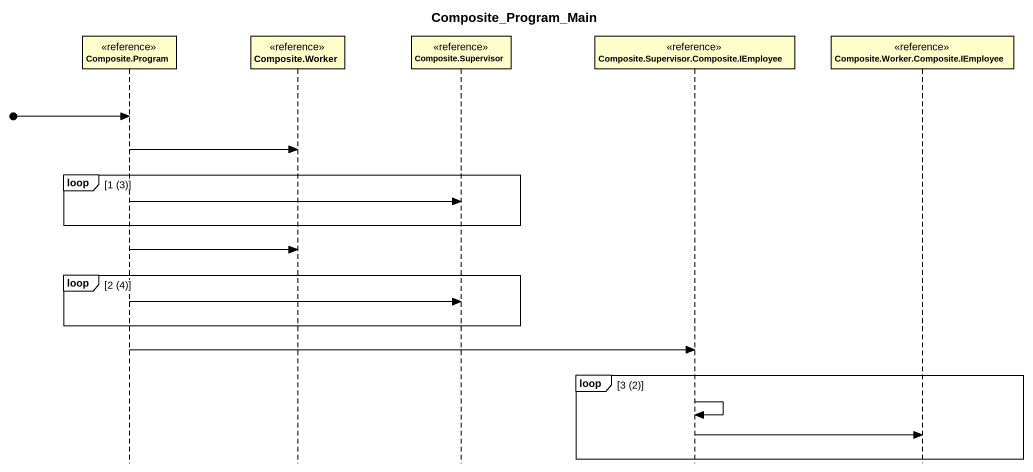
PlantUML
@startuml
title Composite_Program_Main
hide footbox
participant "Composite.Program" as Composite_Program <<reference>>
participant "Composite.Worker" as Composite_Worker <<reference>>
participant "Composite.Supervisor" as Composite_Supervisor <<reference>>
participant "Composite.Supervisor.Composite.IEmployee" as Composite_Supervisor_2 <<reference>>
participant "Composite.Worker.Composite.IEmployee" as Composite_Worker_Composite <<reference>>

[o-> Composite_Program
Composite_Program -> Composite_Worker
loop 1 (3)
  Composite_Program -> Composite_Supervisor
end
Composite_Program -> Composite_Worker
loop 2 (4)
  Composite_Program -> Composite_Supervisor
end
Composite_Program -> Composite_Supervisor_2
loop 3 (2)
  Composite_Supervisor_2 -> Composite_Supervisor_2
  Composite_Supervisor_2 -> Composite_Worker_Composite
end
@enduml
